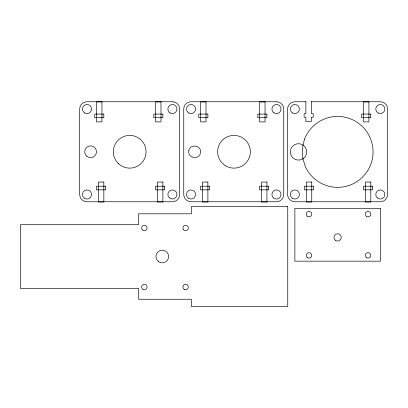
<?xml version="1.0" encoding="UTF-8"?>
<svg xmlns="http://www.w3.org/2000/svg" width="408" height="408" viewBox="0 0 408 408"><rect width="100%" height="100%" fill="white"/><g stroke="black" fill="none" stroke-linecap="round" stroke-linejoin="round"><path stroke-width="0.61" d="M305.867 101.76L294.877 101.76A7.257 7.257 0 0 0 287.604 109.018L287.604 194.489A7.273 7.273 0 0 0 294.877 201.761L380.327 201.761A7.273 7.273 0 0 0 387.6 194.489L387.6 109.033A7.273 7.273 0 0 0 380.327 101.76L311.324 101.76M311.324 101.475L311.324 113.648L313.201 113.648L313.201 117.285L311.324 117.285L311.324 121.477L305.867 121.477L305.867 117.285L304.113 117.285L304.113 113.648L305.867 113.648L305.867 101.475M188.807 150.909C187.425 158.375 199.691 160.166 200.501 152.618C201.884 145.146 189.618 143.356 188.807 150.909M304.46 139.301L302.328 148.308L302.603 157.559L305.26 166.423A35.455 35.455 0 0 0 360.004 179.367A35.455 35.455 0 0 0 358.341 123.139A35.455 35.455 0 0 0 304.46 139.301M303.419 158.437L301.558 159.482A8.18 8.18 0 0 1 290.328 151.802A8.18 8.18 0 0 1 301.726 144.366L303.562 145.457A8.18 8.18 0 0 1 303.419 158.437M172.416 101.76L86.96 101.76A7.257 7.257 0 0 0 79.688 109.018L79.688 194.489A7.273 7.273 0 0 0 86.96 201.761L172.416 201.761A7.273 7.273 0 0 0 179.688 194.489L179.688 109.033A7.273 7.273 0 0 0 172.416 101.76M276.471 101.76L191.02 101.76A7.257 7.257 0 0 0 183.748 109.018L183.748 194.489A7.273 7.273 0 0 0 191.02 201.761L276.471 201.761A7.273 7.273 0 0 0 283.744 194.489L283.744 109.033A7.273 7.273 0 0 0 276.471 101.76M101.944 101.893L96.492 101.893L96.492 121.895L101.944 121.895L101.944 101.893M160.992 101.893L155.54 101.893L155.54 121.895L160.992 121.895L160.992 101.893M206.004 101.893L200.547 101.893L200.547 121.895L206.004 121.895L206.004 101.893M265.052 101.893L259.595 101.893L259.595 121.895L265.052 121.895L265.052 101.893M368.909 101.893L363.452 101.893L363.452 121.895L368.909 121.895L368.909 101.893M103.826 114.067L94.733 114.067L94.733 117.703L103.826 117.703L103.826 114.067M162.874 114.067L153.78 114.067L153.78 117.703L162.874 117.703L162.874 114.067M207.881 114.067L198.788 114.067L198.788 117.703L207.881 117.703L207.881 114.067M266.929 114.067L257.836 114.067L257.836 117.703L266.929 117.703L266.929 114.067M370.785 114.067L361.697 114.067L361.697 117.703L370.785 117.703L370.785 114.067M103.836 182.034L98.384 182.034L98.384 202.031L103.836 202.031L103.836 182.034M162.884 182.034L157.432 182.034L157.432 202.031L162.884 202.031L162.884 182.034M207.891 182.034L202.439 182.034L202.439 202.031L207.891 202.031L207.891 182.034M266.939 182.034L261.487 182.034L261.487 202.031L266.939 202.031L266.939 182.034M311.753 182.034L306.296 182.034L306.296 202.031L311.753 202.031L311.753 182.034M370.801 182.034L365.344 182.034L365.344 202.031L370.801 202.031L370.801 182.034M105.596 186.221L96.502 186.221L96.502 189.858L105.596 189.858L105.596 186.221M164.643 186.221L155.55 186.221L155.55 189.858L164.643 189.858L164.643 186.221M209.651 186.221L200.558 186.221L200.558 189.858L209.651 189.858L209.651 186.221M268.699 186.221L259.605 186.221L259.605 189.858L268.699 189.858L268.699 186.221M313.507 186.221L304.419 186.221L304.419 189.858L313.507 189.858L313.507 186.221M372.555 186.221L363.467 186.221L363.467 189.858L372.555 189.858L372.555 186.221M287.752 206.524L191.393 206.524L191.393 213.797L138.577 213.797L138.577 224.706L20.4 224.706L20.4 288.344L138.577 288.344L138.577 299.253L191.393 299.253L191.393 306.525L287.752 306.525L287.752 206.524M380.327 208.35L294.877 208.35L294.877 261.161L380.327 261.161L380.327 208.35M292.602 112.97A4.544 4.544 0 0 0 299.421 109.033A4.544 4.544 0 0 0 292.602 105.101A4.544 4.544 0 0 0 292.602 112.97M292.602 198.426A4.544 4.544 0 0 0 299.421 194.489A4.544 4.544 0 0 0 292.602 190.551A4.544 4.544 0 0 0 292.602 198.426M378.053 112.97A4.544 4.544 0 0 0 384.871 109.033A4.544 4.544 0 0 0 378.053 105.101A4.544 4.544 0 0 0 378.053 112.97M377.196 197.783A4.544 4.544 0 0 0 384.749 195.549A4.544 4.544 0 0 0 379.037 190.128A4.544 4.544 0 0 0 377.196 197.783M273.258 112.251A4.544 4.544 0 0 0 280.862 110.211A4.544 4.544 0 0 0 275.293 104.642A4.544 4.544 0 0 0 273.258 112.251M273.34 197.783A4.544 4.544 0 0 0 280.893 195.549A4.544 4.544 0 0 0 275.181 190.128A4.544 4.544 0 0 0 273.34 197.783M188.746 198.426A4.544 4.544 0 0 0 195.565 194.489A4.544 4.544 0 0 0 188.746 190.551A4.544 4.544 0 0 0 188.746 198.426M188.746 112.97A4.544 4.544 0 0 0 195.565 109.033A4.544 4.544 0 0 0 188.746 105.101A4.544 4.544 0 0 0 188.746 112.97M169.203 112.251A4.544 4.544 0 0 0 176.807 110.211A4.544 4.544 0 0 0 171.238 104.642A4.544 4.544 0 0 0 169.203 112.251M169.284 197.783A4.544 4.544 0 0 0 176.832 195.549A4.544 4.544 0 0 0 171.125 190.128A4.544 4.544 0 0 0 169.284 197.783M84.691 198.426A4.544 4.544 0 0 0 91.509 194.489A4.544 4.544 0 0 0 84.691 190.551A4.544 4.544 0 0 0 84.691 198.426M84.691 112.97A4.544 4.544 0 0 0 91.509 109.033A4.544 4.544 0 0 0 84.691 105.101A4.544 4.544 0 0 0 84.691 112.97M225.808 165.934A16.361 16.361 0 0 0 250.354 151.761A16.361 16.361 0 0 0 225.808 137.588A16.361 16.361 0 0 0 225.808 165.934M118.708 163.894A16.361 16.361 0 0 0 145.687 155.208A16.361 16.361 0 0 0 124.675 136.185A16.361 16.361 0 0 0 118.708 163.894M86.435 155.953A5.911 5.911 0 0 0 96.314 153.27A5.911 5.911 0 0 0 89.046 146.059A5.911 5.911 0 0 0 86.435 155.953M142.423 229.872A2.728 2.728 0 0 0 146.987 228.653A2.728 2.728 0 0 0 143.647 225.313A2.728 2.728 0 0 0 142.423 229.872M184.258 289.354A2.728 2.728 0 0 0 188.348 286.992A2.728 2.728 0 0 0 184.258 284.631A2.728 2.728 0 0 0 184.258 289.354M142.989 289.354A2.728 2.728 0 0 0 147.079 286.992A2.728 2.728 0 0 0 142.989 284.631A2.728 2.728 0 0 0 142.989 289.354M183.692 229.872A2.728 2.728 0 0 0 188.256 228.653A2.728 2.728 0 0 0 184.916 225.313A2.728 2.728 0 0 0 183.692 229.872M158.615 261.712A6.365 6.365 0 0 0 168.637 257.122A6.365 6.365 0 0 0 159.65 250.736A6.365 6.365 0 0 0 158.615 261.712M335.366 240.307A3.636 3.636 0 0 0 341.2 237.946A3.636 3.636 0 0 0 336.238 234.07A3.636 3.636 0 0 0 335.366 240.307M307.658 257.749A2.728 2.728 0 0 0 311.753 255.388A2.728 2.728 0 0 0 307.658 253.026A2.728 2.728 0 0 0 307.658 257.749M366.705 257.749A2.728 2.728 0 0 0 370.801 255.388A2.728 2.728 0 0 0 366.705 253.026A2.728 2.728 0 0 0 366.705 257.749M366.705 216.485A2.728 2.728 0 0 0 370.801 214.124A2.728 2.728 0 0 0 366.705 211.762A2.728 2.728 0 0 0 366.705 216.485M307.658 216.485A2.728 2.728 0 0 0 311.753 214.124A2.728 2.728 0 0 0 307.658 211.762A2.728 2.728 0 0 0 307.658 216.485"/></g></svg>
